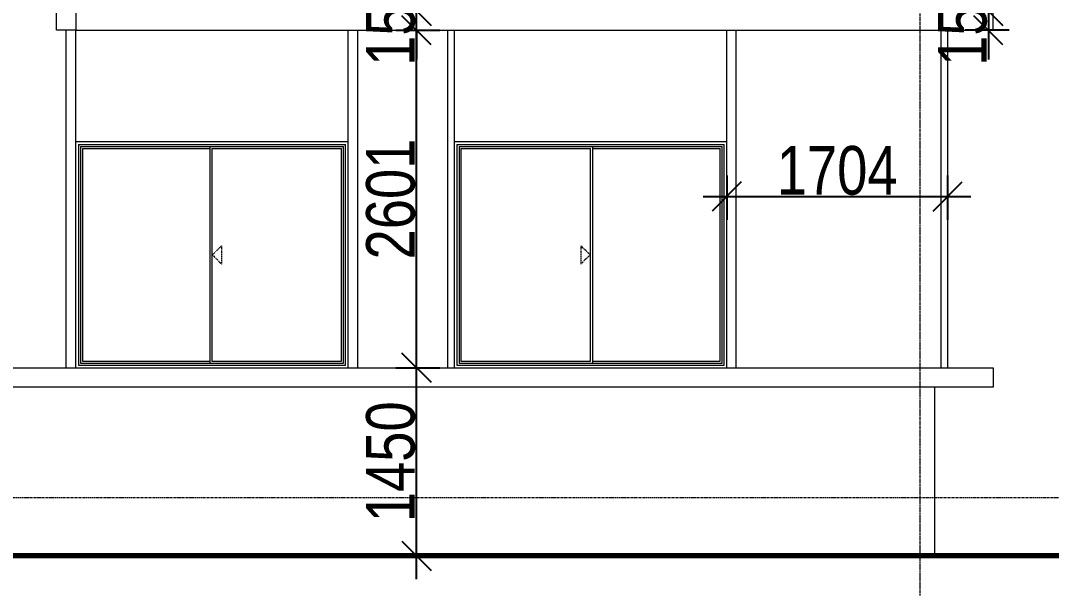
# Model space of a CAD drawing. Header units: millimetres. Extents: x -35190 to 411743, y -233114 to 23872.
# Drawn here: x 262439 to 270388, y -164176 to -159745 of the extents above; entities that cross this region are included whole.
import ezdxf

# ---------------------------------------------------------------- set-up
doc = ezdxf.new("R2010")
doc.units = ezdxf.units.MM
doc.linetypes.add('Centre', pattern=[31.75, 6.35, -4.7625, 15.875, -4.7625])
doc.linetypes.add('Grid Line', pattern=[22.225, 12.7, -3.175, 3.175, -3.175])
for name, color, linetype, lineweight in [('A-ANNO-DIMS', 211, 'Continuous', 9), ('A-DETL-WIDE', 214, 'Continuous', 70), ('A-FLOR-LEVL', 51, 'Continuous', 18), ('A-GLAZ', 151, 'Continuous', 18), ('A-WALL', 113, 'Continuous', 18), ('Q-CASE', 31, 'Continuous', 18), ('S-GRID', 1, 'Continuous', 9)]:
    doc.layers.add(name, color=color, linetype=linetype, lineweight=lineweight)
doc.styles.add('Arial_3', font='arial.ttf', dxfattribs={"width": 0.8, "height": 375})
doc.dimstyles.new('main_4_5mm', dxfattribs={"dimscale": 304.8, "dimtxt": 382.597275, "dimasz": 0.738189, "dimexe": 0.590551, "dimexo": 0.0625, "dimgap": 0.024606, "dimtad": 1, "dimdec": 0, "dimzin": 0, "dimdsep": 46, "dimtxsty": 'Arial_3', "dimblk1": 'OBLIQUE', "dimblk2": 'OBLIQUE', "dimsah": 1, "dimcen": 0.09, "dimdle": 0.590551, "dimazin": 0, "dimtfac": 1, "dimtdec": 4, "dimtix": 1, "dimtmove": 0, "dimatfit": 3, "dimfxl": 0.590551, "dimfxlon": 1, "dimtvp": 1, "dimtolj": 1, "dimtzin": 0, "dimarcsym": 2})

# ---------------------------------------------------------------- blocks, each defined once
blk = doc.blocks.new('Sliding - 2L - SL2_1 X 1_8-450662-East')
at = {"layer": 'A-GLAZ'}
for p, q in [((12730.7, 3190), (10630.7, 3190)), ((10650.7, 3170), (10650.7, 1470)), ((10650.7, 3170), (12710.7, 3170)), ((10666.7, 3154), (10666.7, 1486)), ((10666.7, 3154), (12694.7, 3154)), ((10681.7, 3139), (10681.7, 1501)), ((10681.7, 3139), (11680.7, 3139)), ((11680.7, 1501), (11680.7, 3139)), ((11695.7, 3154), (11695.7, 1486)), ((11695.8, 3138.9), (11695.8, 1501.1)), ((11695.8, 3138.9), (12679.6, 3138.9)), ((12679.6, 1501.1), (12679.6, 3138.9)), ((12694.7, 1486), (12694.7, 3154)), ((12710.7, 1470), (12710.7, 3170)), ((10650.7, 1470), (12710.7, 1470)), ((10666.7, 1486), (12694.7, 1486)), ((10681.7, 1501), (11680.7, 1501)), ((11695.8, 1501.1), (12679.6, 1501.1))]:
    blk.add_line(p, q, dxfattribs=at)
at = {"layer": 'A-GLAZ', "linetype": 'Centre'}
for p, q in [((11676.9, 2320), (11606.2, 2390.7)), ((11606.2, 2390.7), (11606.2, 2249.3)), ((11676.9, 2320), (11606.2, 2249.3))]:
    blk.add_line(p, q, dxfattribs=at)
blk = doc.blocks.new('Sliding - 2L - SL2_1 X 1_8-416756-East')
at = {"layer": 'A-GLAZ'}
for p, q in [((9811.7, 3190), (7711.7, 3190)), ((7731.7, 3170), (7731.7, 1470)), ((7731.7, 3170), (9791.7, 3170)), ((7747.7, 3154), (7747.7, 1486)), ((7747.7, 3154), (9775.7, 3154)), ((7762.8, 3138.9), (7762.8, 1501.1)), ((7762.8, 3138.9), (8746.6, 3138.9)), ((8746.6, 1501.1), (8746.6, 3138.9)), ((8746.7, 1486), (8746.7, 3154)), ((8761.7, 3139), (8761.7, 1501)), ((8761.7, 3139), (9760.7, 3139)), ((9760.7, 1501), (9760.7, 3139)), ((9775.7, 1486), (9775.7, 3154)), ((9791.7, 1470), (9791.7, 3170)), ((7731.7, 1470), (9791.7, 1470)), ((7747.7, 1486), (9775.7, 1486)), ((7762.8, 1501.1), (8746.6, 1501.1)), ((8761.7, 1501), (9760.7, 1501))]:
    blk.add_line(p, q, dxfattribs=at)
at = {"layer": 'A-GLAZ', "linetype": 'Centre'}
for p, q in [((8765.5, 2320), (8836.2, 2390.7)), ((8836.2, 2390.7), (8836.2, 2249.3)), ((8765.5, 2320), (8836.2, 2249.3))]:
    blk.add_line(p, q, dxfattribs=at)
blk = doc.blocks.new('Casework 1 - Casework 1-478824-East')
at = {"layer": 'Q-CASE'}
for p, q in [((7711.7, 4201), (7711.7, 4051)), ((14784.7, 4051), (14784.7, 4200)), ((7636.7, 1450), (7636.7, 4051)), ((7711.7, 4051), (14784.7, 4051)), ((7711.7, 1450), (7711.7, 4051)), ((9811.7, 1450), (9811.7, 4051)), ((9885.7, 1450), (9885.7, 4051)), ((10580.7, 1450), (10580.7, 4051)), ((10630.7, 1450), (10630.7, 4051)), ((12730.7, 1450), (12730.7, 4051)), ((12804.7, 1450), (12804.7, 4051)), ((14384.7, 1450), (14384.7, 4051)), ((14434.7, 4051), (14434.7, 1450)), ((1511.7, 1450), (14784.7, 1450)), ((14784.7, 1450), (14784.7, 1300)), ((14784.7, 1300), (1361.7, 1300))]:
    blk.add_line(p, q, dxfattribs=at)
blk = doc.blocks.new('_Oblique')
at = {"color": 0, "linetype": 'ByBlock', "lineweight": -2}
blk.add_line((-0.5, -0.5), (0.5, 0.5), dxfattribs=at)
blk = doc.blocks.new('*D6220')
at = {"layer": 'A-ANNO-DIMS', "color": 0, "lineweight": -2, "transparency": 16777216}
for p, q in [((267883.6, -160939.8), (267883.6, -161280.8)), ((269587.6, -160939.8), (269587.6, -161280.8)), ((267703.6, -161100.8), (269767.6, -161100.8))]:
    blk.add_line(p, q, dxfattribs=at)
at = {"layer": 'Defpoints', "color": 0, "transparency": 16777216}
for p in [(267883.6, -160920.8), (269587.6, -160920.8), (269587.6, -161100.8)]:
    blk.add_point(p, dxfattribs=at)
at = {"layer": 'A-ANNO-DIMS', "color": 0, "lineweight": -2, "transparency": 16777216, "xscale": 224.9999999999999, "yscale": 224.9999999999999, "zscale": 224.9999999999999, "rotation": 180}
blk.add_blockref('_Oblique', (267883.6, -161100.8), dxfattribs=at)
at = {"layer": 'A-ANNO-DIMS', "color": 0, "lineweight": -2, "transparency": 16777216, "xscale": 224.9999999999999, "yscale": 224.9999999999999, "zscale": 224.9999999999999}
blk.add_blockref('_Oblique', (269587.6, -161100.8), dxfattribs=at)
at = {"layer": 'A-ANNO-DIMS', "color": 0, "transparency": 16777216, "insert": (268735.6, -160901.8), "char_height": 375, "width": 991.692, "attachment_point": 5, "style": 'Arial_3'}
blk.add_mtext('\\A1;1704', dxfattribs=at)
blk = doc.blocks.new('*D6221')
at = {"layer": 'A-ANNO-DIMS', "color": 0, "lineweight": -2, "transparency": 16777216}
for p, q in [((269901.8, -159669.9), (269901.8, -159444.9)), ((269740.9, -159669.9), (270081.8, -159669.9)), ((269901.8, -159669.9), (269901.8, -159819.9)), ((270062.8, -159819.9), (269721.8, -159819.9)), ((269901.8, -159819.9), (269901.8, -160044.9))]:
    blk.add_line(p, q, dxfattribs=at)
at = {"layer": 'Defpoints', "color": 0, "transparency": 16777216}
for p in [(269721.8, -159669.9), (269901.8, -159819.9), (270081.8, -159819.9)]:
    blk.add_point(p, dxfattribs=at)
at = {"layer": 'A-ANNO-DIMS', "color": 0, "lineweight": -2, "transparency": 16777216, "xscale": 224.9999999999999, "yscale": 224.9999999999999, "zscale": 224.9999999999999}
for p, rotation in [((269901.8, -159669.9), 270), ((269901.8, -159819.9), 90)]:
    blk.add_blockref('_Oblique', p, dxfattribs=dict(at, rotation=rotation))
at = {"layer": 'A-ANNO-DIMS', "color": 0, "transparency": 16777216, "insert": (269702.9, -159744.9), "char_height": 375, "width": 743.769, "attachment_point": 5, "rotation": 90, "style": 'Arial_3'}
blk.add_mtext('\\A1;150', dxfattribs=at)
blk = doc.blocks.new('*D6289')
at = {"layer": 'A-ANNO-DIMS', "color": 0, "lineweight": -2, "transparency": 16777216}
for p, q in [((265492.4, -164050.9), (265492.4, -162240.9)), ((265331.4, -162420.9), (265672.4, -162420.9)), ((265331.4, -163870.9), (265672.4, -163870.9))]:
    blk.add_line(p, q, dxfattribs=at)
at = {"layer": 'Defpoints', "color": 0, "transparency": 16777216}
for p in [(265312.4, -162420.9), (265492.4, -162420.9), (265312.4, -163870.9)]:
    blk.add_point(p, dxfattribs=at)
at = {"layer": 'A-ANNO-DIMS', "color": 0, "lineweight": -2, "transparency": 16777216, "xscale": 224.9999999999999, "yscale": 224.9999999999999, "zscale": 224.9999999999999}
for p, rotation in [((265492.4, -162420.9), 90), ((265492.4, -163870.9), 270)]:
    blk.add_blockref('_Oblique', p, dxfattribs=dict(at, rotation=rotation))
at = {"layer": 'A-ANNO-DIMS', "color": 0, "transparency": 16777216, "insert": (265293.4, -163145.9), "char_height": 375, "width": 991.692, "attachment_point": 5, "rotation": 90, "style": 'Arial_3'}
blk.add_mtext('\\A1;1450', dxfattribs=at)
blk = doc.blocks.new('*D6290')
at = {"layer": 'A-ANNO-DIMS', "color": 0, "lineweight": -2, "transparency": 16777216}
for p, q in [((265492.4, -162600.9), (265492.4, -159639.9)), ((265331.4, -159819.9), (265672.4, -159819.9)), ((265331.4, -162420.9), (265672.4, -162420.9))]:
    blk.add_line(p, q, dxfattribs=at)
at = {"layer": 'Defpoints', "color": 0, "transparency": 16777216}
for p in [(265312.4, -159819.9), (265492.4, -159819.9), (265312.4, -162420.9)]:
    blk.add_point(p, dxfattribs=at)
at = {"layer": 'A-ANNO-DIMS', "color": 0, "lineweight": -2, "transparency": 16777216, "xscale": 224.9999999999999, "yscale": 224.9999999999999, "zscale": 224.9999999999999}
for p, rotation in [((265492.4, -159819.9), 90), ((265492.4, -162420.9), 270)]:
    blk.add_blockref('_Oblique', p, dxfattribs=dict(at, rotation=rotation))
at = {"layer": 'A-ANNO-DIMS', "color": 0, "transparency": 16777216, "insert": (265293.4, -161120.4), "char_height": 375, "width": 991.692, "attachment_point": 5, "rotation": 90, "style": 'Arial_3'}
blk.add_mtext('\\A1;2601', dxfattribs=at)
blk = doc.blocks.new('*D6291')
at = {"layer": 'A-ANNO-DIMS', "color": 0, "lineweight": -2, "transparency": 16777216}
for p, q in [((265492.4, -159669.9), (265492.4, -159444.9)), ((265331.4, -159669.9), (265672.4, -159669.9)), ((265492.4, -159819.9), (265492.4, -159669.9)), ((265331.4, -159819.9), (265672.4, -159819.9)), ((265492.4, -159819.9), (265492.4, -160044.9))]:
    blk.add_line(p, q, dxfattribs=at)
at = {"layer": 'Defpoints', "color": 0, "transparency": 16777216}
for p in [(265312.4, -159669.9), (265492.4, -159669.9), (265312.4, -159819.9)]:
    blk.add_point(p, dxfattribs=at)
at = {"layer": 'A-ANNO-DIMS', "color": 0, "lineweight": -2, "transparency": 16777216, "xscale": 224.9999999999999, "yscale": 224.9999999999999, "zscale": 224.9999999999999}
for p, rotation in [((265492.4, -159669.9), 270), ((265492.4, -159819.9), 90)]:
    blk.add_blockref('_Oblique', p, dxfattribs=dict(at, rotation=rotation))
at = {"layer": 'A-ANNO-DIMS', "color": 0, "transparency": 16777216, "insert": (265293.4, -159744.9), "char_height": 375, "width": 743.769, "attachment_point": 5, "rotation": 90, "style": 'Arial_3'}
blk.add_mtext('\\A1;150', dxfattribs=at)
blk = doc.blocks.new('*D6292')
at = {"layer": 'A-ANNO-DIMS', "color": 0, "lineweight": -2, "transparency": 16777216}
for p, q in [((265492.4, -159849.9), (265492.4, -153000.9)), ((265331.4, -153180.9), (265672.4, -153180.9)), ((265331.4, -159669.9), (265672.4, -159669.9))]:
    blk.add_line(p, q, dxfattribs=at)
at = {"layer": 'Defpoints', "color": 0, "transparency": 16777216}
for p in [(265312.4, -153180.9), (265492.4, -153180.9), (265312.4, -159669.9)]:
    blk.add_point(p, dxfattribs=at)
at = {"layer": 'A-ANNO-DIMS', "color": 0, "lineweight": -2, "transparency": 16777216, "xscale": 224.9999999999999, "yscale": 224.9999999999999, "zscale": 224.9999999999999}
for p, rotation in [((265492.4, -153180.9), 90), ((265492.4, -159669.9), 270)]:
    blk.add_blockref('_Oblique', p, dxfattribs=dict(at, rotation=rotation))
at = {"layer": 'A-ANNO-DIMS', "color": 0, "transparency": 16777216, "insert": (265293.4, -156425.4), "char_height": 375, "width": 991.692, "attachment_point": 5, "rotation": 90, "style": 'Arial_3'}
blk.add_mtext('\\A1;6489', dxfattribs=at)

msp = doc.modelspace()

# ---------------------------------------------------------------- linework, layer by layer
at = {"layer": 'A-DETL-WIDE'}
msp.add_line((282024.9, -163870.9), (221506.4, -163870.9), dxfattribs=at)
at = {"layer": 'A-FLOR-LEVL', "linetype": 'Centre', "lineweight": 9}
for p, q in [((225382.5, -163420.9), (281267.7, -163420.9)), ((225382.5, -163870.9), (282220.2, -163870.9))]:
    msp.add_line(p, q, dxfattribs=at)
at = {"layer": 'A-WALL'}
for p, q in [((262714.6, -159819.9), (262714.6, -153180.9)), ((262864.6, -153180.9), (262864.6, -159819.9)), ((262864.6, -159819.9), (262714.6, -159819.9)), ((269487.6, -163870.9), (269487.6, -162570.9)), ((255112.8, -163870.9), (269487.6, -163870.9))]:
    msp.add_line(p, q, dxfattribs=at)
at = {"layer": 'S-GRID', "linetype": 'Grid Line'}
msp.add_line((269375.1, -164175.7), (269375.1, -146278.9), dxfattribs=at)

# ---------------------------------------------------------------- block references
at = {"layer": 'A-GLAZ', "linetype": 'Centre'}
for name in ['Sliding - 2L - SL2_1 X 1_8-416756-East', 'Sliding - 2L - SL2_1 X 1_8-450662-East']:
    msp.add_blockref(name, (255153, -163870.9), dxfattribs=at)
at = {"layer": 'Q-CASE'}
msp.add_blockref('Casework 1 - Casework 1-478824-East', (255153, -163870.9), dxfattribs=at)

# ---------------------------------------------------------------- dimensions: what is measured, and where the dimension line sits
at = {"layer": 'A-ANNO-DIMS'}
for base, p1, p2, override, picture, middle in [((265492.4, -153180.9), (265312.4, -159669.9), (265312.4, -153180.9), {"dimpost": '<>', "dimfxl": 6489}, '*D6292', (265293.4, -156425.4)), ((265492.4, -159669.9), (265312.4, -159819.9), (265312.4, -159669.9), {"dimpost": '<>', "dimfxl": 150}, '*D6291', (265293.4, -159744.9)), ((269901.8, -159819.9), (269721.8, -159669.9), (270081.8, -159819.9), {"dimpost": '<>', "dimfxl": 390}, '*D6221', (269702.9, -159744.9)), ((265492.4, -159819.9), (265312.4, -162420.9), (265312.4, -159819.9), {"dimpost": '<>', "dimfxl": 2601}, '*D6290', (265293.4, -161120.4)), ((265492.4, -162420.9), (265312.4, -163870.9), (265312.4, -162420.9), {"dimpost": '<>', "dimfxl": 1450}, '*D6289', (265293.4, -163145.9))]:
    dim = msp.add_linear_dim(base=base, p1=p1, p2=p2, angle=90, dimstyle='main_4_5mm', override=override, dxfattribs=at)
    dim.commit()
    dim.dimension.update_dxf_attribs({"geometry": picture, "text_midpoint": middle})
dim = msp.add_linear_dim(base=(269587.6, -161100.8), p1=(267883.6, -160920.8), p2=(269587.6, -160920.8), dimstyle='main_4_5mm', override={"dimpost": '<>', "dimfxl": 1704}, dxfattribs=at)
dim.commit()
dim.dimension.update_dxf_attribs({"geometry": '*D6220', "text_midpoint": (268735.6, -160901.8)})

doc.saveas('drawing.dxf')
